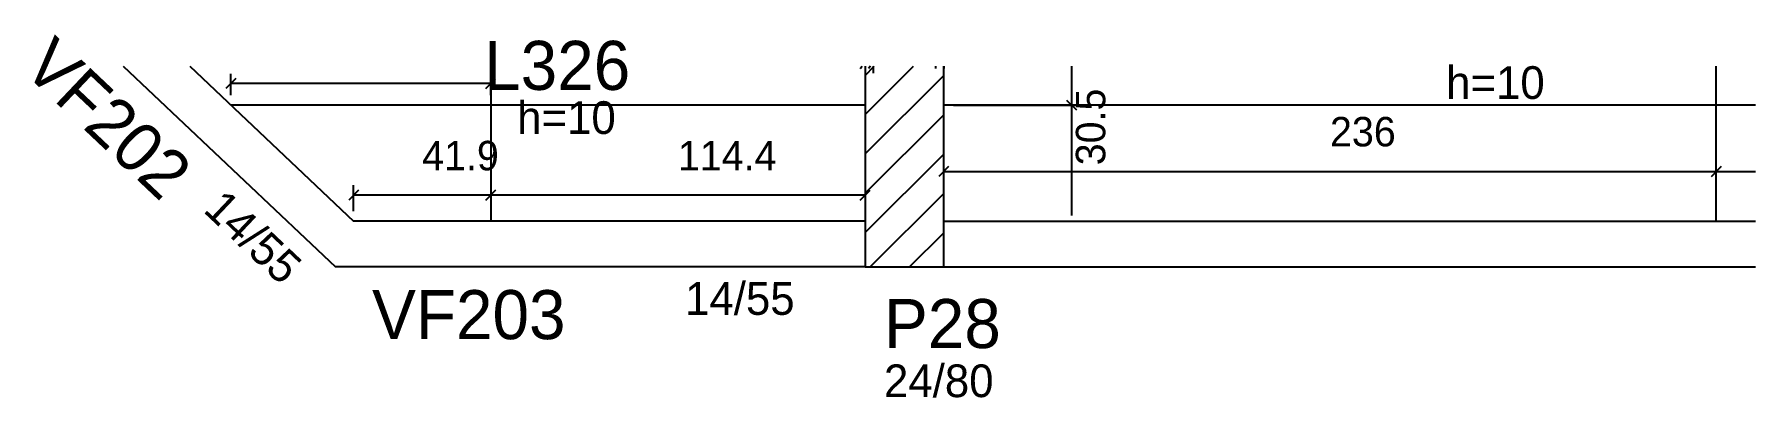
# Model space of a CAD drawing. Header units: metres. Extents: x 2892 to 3418, y 1524 to 1635.
import ezdxf

# ---------------------------------------------------------------- set-up
doc = ezdxf.new("R2010")
doc.units = ezdxf.units.M
for name, color, linetype in [('3', 7, 'Continuous'), ('4', 7, 'Continuous'), ('7', 7, 'Continuous'), ('Painéis', 7, 'Continuous')]:
    doc.layers.add(name, color=color, linetype=linetype)

msp = doc.modelspace()

# ---------------------------------------------------------------- linework, layer by layer
at = {"layer": '3', "color": 3, "lineweight": 25}
for p, q in [((2918.95, 1625.28), (2983.76, 1563.94)), ((2939.32, 1625.28), (2989.34, 1577.94)), ((3145.57, 1610.49), (3160.36, 1625.28)), ((3145.57, 1622.51), (3148.34, 1625.28)), ((3145.57, 1598.47), (3169.57, 1622.47)), ((3145.57, 1586.45), (3169.57, 1610.45)), ((3145.57, 1574.43), (3169.57, 1598.43)), ((3147.1, 1563.94), (3169.57, 1586.41)), ((3145.57, 1577.94), (2989.34, 1577.94)), ((3169.57, 1577.94), (3417.57, 1577.94)), ((3159.12, 1563.94), (3169.57, 1574.39)), ((3145.57, 1563.94), (2983.76, 1563.94)), ((3169.57, 1563.94), (3417.57, 1563.94))]:
    msp.add_line(p, q, dxfattribs=at)
at = {"layer": '7', "color": 7, "lineweight": 25}
for points in [[(3145.57, 1625.28), (3145.57, 1563.94)], [(3169.57, 1563.94), (3169.57, 1625.28)], [(3145.57, 1563.94), (3169.57, 1563.94)]]:
    msp.add_lwpolyline(points, dxfattribs=at)
at = {"layer": 'Painéis', "color": 200, "lineweight": 25}
for p, q in [((3031.2, 1625.28), (3031.2, 1577.94)), ((3405.57, 1577.94), (3405.57, 1625.28)), ((3145.57, 1613.44), (2951.83, 1613.44)), ((3417.57, 1613.44), (3169.57, 1613.44))]:
    msp.add_line(p, q, dxfattribs=at)
at = {"layer": 'Painéis', "color": 0, "lineweight": 25}
for p, q in [((3144.07, 1624.65), (3144.71, 1625.28)), ((3147.21, 1625.28), (3146.57, 1624.65)), ((2953.33, 1621.52), (2950.33, 1618.52)), ((3029.7, 1618.52), (3032.7, 1621.52)), ((3207.13, 1614.94), (3210.13, 1611.94)), ((3171.07, 1594.6), (3168.07, 1591.6)), ((3404.07, 1591.6), (3407.07, 1594.6)), ((3407.07, 1594.6), (3404.07, 1591.6)), ((2990.84, 1587.39), (2987.84, 1584.39)), ((3032.7, 1587.39), (3029.7, 1584.39)), ((3029.7, 1584.39), (3032.7, 1587.39)), ((3144.07, 1584.39), (3147.07, 1587.39))]:
    msp.add_line(p, q, dxfattribs=at)
at = {"layer": 'Painéis', "color": 4, "lineweight": 25}
for p, q in [((3145.57, 1625.28), (3145.57, 1623.15)), ((3148.07, 1625.28), (3148.07, 1623.15)), ((3167.07, 1625.28), (3167.07, 1624.64)), ((3169.57, 1625.28), (3169.57, 1624.64)), ((3208.63, 1625.28), (3208.63, 1613.44)), ((2951.83, 1616.44), (2951.83, 1623.02)), ((3031.2, 1620.02), (2951.83, 1620.02)), ((3031.2, 1616.44), (3031.2, 1623.02)), ((3172.57, 1613.44), (3211.63, 1613.44)), ((3208.63, 1613.44), (3208.63, 1579.61)), ((3169.57, 1593.1), (3405.57, 1593.1)), ((3405.57, 1593.1), (3417.57, 1593.1)), ((2989.34, 1580.94), (2989.34, 1588.89)), ((3031.2, 1585.89), (2989.34, 1585.89)), ((3145.57, 1585.89), (3031.2, 1585.89))]:
    msp.add_line(p, q, dxfattribs=at)

# ---------------------------------------------------------------- texts
at = {"layer": '3', "color": 3, "lineweight": 25}
for s, p in [('h=10', (3323.04, 1615.3)), ('h=10', (3039.29, 1604.59)), ('14/55', (3090.58, 1549.28)), ('24/80', (3151.34, 1524.12))]:
    msp.add_text(s, height=10, dxfattribs=at).set_placement(p)
msp.add_text('14/55', height=10, rotation=316.572, dxfattribs=at).set_placement((2943.09, 1581))
at = {"layer": '4', "color": 4, "lineweight": 25}
msp.add_text('VF202', height=15, rotation=316.573, dxfattribs=at).set_placement((2887.69, 1624.2))
for s, p in [('L326', (3029.21, 1618.06)), ('VF203', (2994.97, 1541.85)), ('P28', (3151.34, 1539.12))]:
    msp.add_text(s, height=15, dxfattribs=at).set_placement(p)
at = {"layer": 'Painéis', "color": 240, "lineweight": 25}
msp.add_text('30.5', height=9, rotation=90, dxfattribs=at).set_placement((3218.94, 1595.02))
for s, p in [('236', (3287.57, 1600.79)), ('41.9', (3010.27, 1593.48)), ('114.4', (3088.38, 1593.45))]:
    msp.add_text(s, height=9, dxfattribs=at).set_placement(p)

doc.saveas('drawing.dxf')
